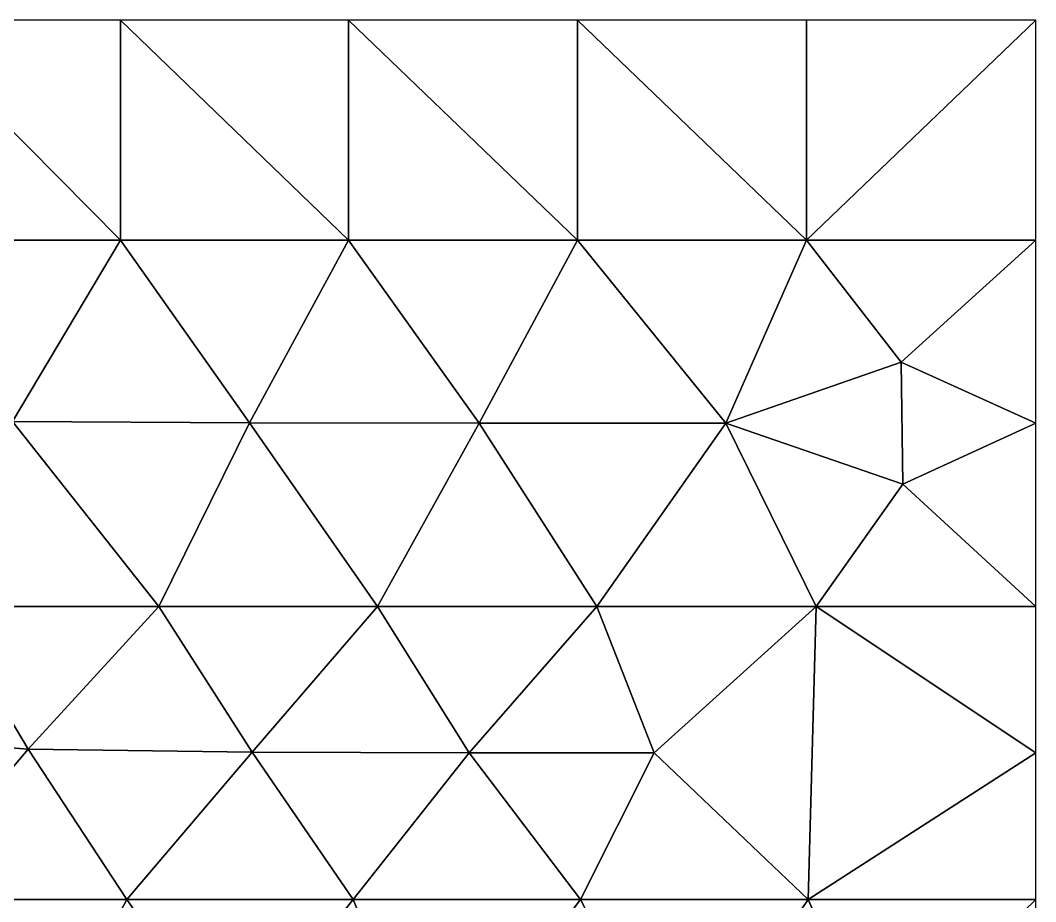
# Model space of a CAD drawing. Header units: metres. Extents: x 1 to 72, y -280 to 0.
# Drawn here: x 37.86 to 72.5, y -30.08 to 0 of the extents above; entities that cross this region are included whole.
import ezdxf

# ---------------------------------------------------------------- set-up
doc = ezdxf.new("R2010")
doc.units = ezdxf.units.M

msp = doc.modelspace()

# ---------------------------------------------------------------- linework, layer by layer
at = {"layer": 'layer', "color": 0}
for points in [[(33.8381, -7.5), (41.2737, -7.5), (33.8381, 0)], [(41.2737, 0), (33.8381, 0), (41.2737, -7.5)], [(41.2737, -7.5), (49.0568, -7.5), (41.2737, 0)], [(49.0568, 0), (41.2737, 0), (49.0568, -7.5)], [(49.0568, -7.5), (56.8665, -7.5), (49.0568, 0)], [(56.8665, 0), (49.0568, 0), (56.8665, -7.5)], [(56.8665, -7.5), (64.6833, -7.5), (56.8665, 0)], [(64.6833, 0), (56.8665, 0), (64.6833, -7.5)], [(64.6833, -7.5), (72.5, -7.5), (72.5, 0)], [(72.5, 0), (64.6833, 0), (64.6833, -7.5)], [(41.2737, -7.5), (33.8381, -7.5), (37.5867, -13.6938)], [(45.6792, -13.7414), (41.2737, -7.5), (37.5867, -13.6938)], [(49.0568, -7.5), (41.2737, -7.5), (45.6792, -13.7414)], [(53.5168, -13.7484), (49.0568, -7.5), (45.6792, -13.7414)], [(56.8665, -7.5), (49.0568, -7.5), (53.5168, -13.7484)], [(61.9265, -13.7489), (56.8665, -7.5), (53.5168, -13.7484)], [(64.6833, -7.5), (56.8665, -7.5), (61.9265, -13.7489)], [(67.9154, -11.6659), (64.6833, -7.5), (61.9265, -13.7489)], [(72.5, -7.5), (64.6833, -7.5), (67.9154, -11.6659)], [(72.5, -13.75), (72.5, -7.5), (67.9154, -11.6659)], [(67.9711, -15.833), (67.9154, -11.6659), (61.9265, -13.7489)], [(67.9711, -15.833), (72.5, -13.75), (67.9154, -11.6659)], [(35.2288, -20), (42.5868, -20), (37.5867, -13.6938)], [(37.5867, -13.6938), (42.5868, -20), (45.6792, -13.7414)], [(42.5868, -20), (50.0448, -20), (45.6792, -13.7414)], [(45.6792, -13.7414), (50.0448, -20), (53.5168, -13.7484)], [(50.0448, -20), (57.527, -20), (53.5168, -13.7484)], [(53.5168, -13.7484), (57.527, -20), (61.9265, -13.7489)], [(57.527, -20), (65.0135, -20), (61.9265, -13.7489)], [(61.9265, -13.7489), (65.0135, -20), (67.9711, -15.833)], [(72.5, -20), (72.5, -13.75), (67.9711, -15.833)], [(65.0135, -20), (72.5, -20), (67.9711, -15.833)], [(38.1238, -24.8705), (35.2288, -20), (29.8878, -24.2454)], [(42.5868, -20), (35.2288, -20), (38.1238, -24.8705)], [(45.7713, -24.9777), (42.5868, -20), (38.1238, -24.8705)], [(50.0448, -20), (42.5868, -20), (45.7713, -24.9777)], [(53.1696, -24.9961), (50.0448, -20), (45.7713, -24.9777)], [(57.527, -20), (50.0448, -20), (53.1696, -24.9961)], [(59.4841, -24.9991), (57.527, -20), (53.1696, -24.9961)], [(65.0135, -20), (57.527, -20), (59.4841, -24.9991)], [(59.4841, -24.9991), (64.7367, -30), (65.0135, -20)], [(64.7367, -30), (72.5, -25), (65.0135, -20)], [(72.5, -25), (72.5, -20), (65.0135, -20)], [(29.8878, -24.2454), (33.7821, -30), (38.1238, -24.8705)], [(33.7821, -30), (41.4861, -30), (38.1238, -24.8705)], [(38.1238, -24.8705), (41.4861, -30), (45.7713, -24.9777)], [(41.4861, -30), (49.2166, -30), (45.7713, -24.9777)], [(45.7713, -24.9777), (49.2166, -30), (53.1696, -24.9961)], [(49.2166, -30), (56.9735, -30), (53.1696, -24.9961)], [(53.1696, -24.9961), (56.9735, -30), (59.4841, -24.9991)], [(56.9735, -30), (64.7367, -30), (59.4841, -24.9991)], [(72.5, -30), (72.5, -25), (64.7367, -30)], [(38.1406, -36.3254), (33.7821, -30), (29.9059, -36.2673)], [(41.4861, -30), (33.7821, -30), (38.1406, -36.3254)], [(45.0708, -35.1915), (41.4861, -30), (38.1406, -36.3254)], [(49.2166, -30), (41.4861, -30), (45.0708, -35.1915)], [(51.9625, -36.6715), (49.2166, -30), (45.0708, -35.1915)], [(56.9735, -30), (49.2166, -30), (51.9625, -36.6715)], [(60.3067, -36.5545), (56.9735, -30), (51.9625, -36.6715)], [(64.7367, -30), (56.9735, -30), (60.3067, -36.5545)], [(67.0892, -35.2635), (64.7367, -30), (60.3067, -36.5545)], [(72.5, -30), (64.7367, -30), (67.0892, -35.2635)], [(72.5, -37.6991), (72.5, -30), (67.0892, -35.2635)]]:
    msp.add_3dface(points, dxfattribs=at)

doc.saveas('drawing.dxf')
